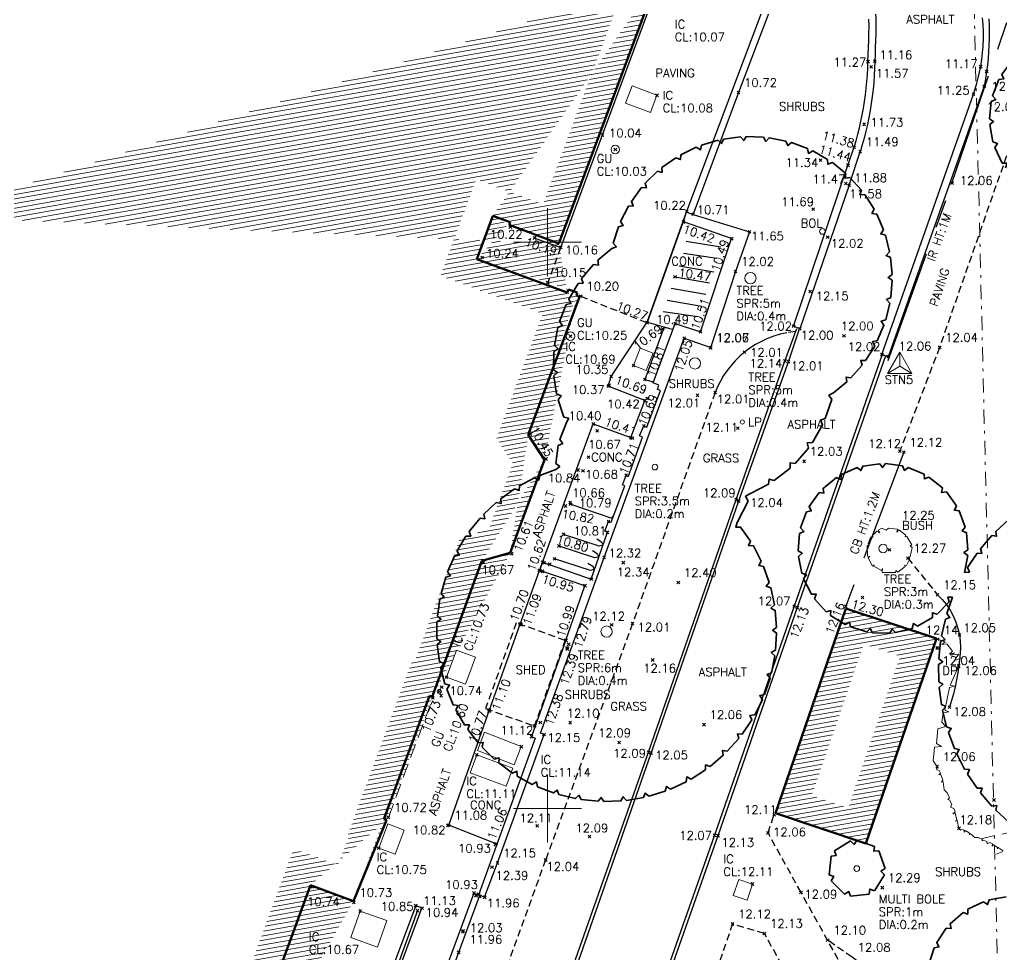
# Model space of a CAD drawing. Extents: x 521064 to 521635, y 174590 to 175241.
# Drawn here: x 521321.36 to 521356.02, y 174754.84 to 174787.85 of the extents above; entities that cross this region are included whole.
import ezdxf

# ---------------------------------------------------------------- set-up
doc = ezdxf.new("R2010")
doc.units = 0
doc.header["$PDMODE"] = 3
doc.header["$PDSIZE"] = 0.05
for name, pattern in [('Centre', [7, 4, -1, 1, -1]), ('DASHDOT', [1, 0.5, -0.25, 0, -0.25]), ('DASHED', [0.75, 0.5, -0.25]), ('HIDDEN', [0.375, 0.25, -0.125])]:
    doc.linetypes.add(name, pattern=pattern)
doc.layers.get('0').update_dxf_attribs({"linetype": 'CONTINUOUS', "lineweight": 18})
for name, color, linetype, lineweight in [('I031G_SURVEY-GRID', 7, 'CONTINUOUS', 18), ('I042T_SURVEY-STA', 1, 'CONTINUOUS', 13), ('I904G_HATCHING', 62, 'CONTINUOUS', 18), ('I910T_TXT-GEN-S', 7, 'CONTINUOUS', 13), ('I917G_BUILDING', 3, 'CONTINUOUS', 50), ('I923G_SURVEY-POINT', 7, 'CONTINUOUS', 18), ('I923T_SURVEY-LEVEL', 7, 'CONTINUOUS', 13), ('I941G_TREE', 72, 'CONTINUOUS', 18), ('I941G_TREE-VEG', 6, 'CONTINUOUS', 35), ('I941T_TREE-TXT', 82, 'CONTINUOUS', 13), ('I952G_KERB', 5, 'CONTINUOUS', 25), ('I960G_COVER', 1, 'CONTINUOUS', 18), ('I960T_COVER-TXT', 1, 'CONTINUOUS', 13), ('I963G_SW', 200, 'DASHED', 18), ('I969G_OHC', 241, 'DASHDOT', 18), ('I976G_ST-FURN', 220, 'CONTINUOUS', 18), ('I976T_ST-FURN-TXT', 220, 'CONTINUOUS', 13), ('I991G_SLOPE', 21, 'DASHED', 18), ('I995G_VEGETATION', 102, 'CONTINUOUS', 18)]:
    doc.layers.add(name, color=color, linetype=linetype, lineweight=lineweight)
for name, color, linetype in [('I218G_PLINTH', 140, 'CONTINUOUS'), ('I240G_STAIR', 10, 'CONTINUOUS'), ('I280G_BLDG-FRAME', 7, 'HIDDEN'), ('I940G_SURFACE', 200, 'HIDDEN'), ('I971G_FENCE', 5, 'Centre'), ('I972G_WALL', 10, 'CONTINUOUS')]:
    doc.layers.add(name, color=color, linetype=linetype)
doc.styles.add('MONOTXT', font='simplex.shx')

# ---------------------------------------------------------------- blocks, each defined once
blk = doc.blocks.new('PT_STATION')
at = {"color": 0, "linetype": 'Continuous', "flags": 128}
for points in [[(0, 0.5), (-0.433, -0.25)], [(-0.433, -0.25), (0, 0), (0, 0.5)], [(0.433, -0.25), (0, 0.5)], [(0, 0), (0.433, -0.25)], [(-0.433, -0.25), (0.433, -0.25)]]:
    blk.add_lwpolyline(points, dxfattribs=at)
blk = doc.blocks.new('BUSH-C')
at = {"color": 0, "linetype": 'ByBlock'}
blk.add_polyline3d([(-0.225, 0.4, 0), (-0.26, 0.461, 0), (-0.177, 0.509, 0), (-0.074, 0.464, 0), (-0.023, 0.509, 0), (0.191, 0.483, 0), (0.175, 0.413, 0), (0.223, 0.467, 0), (0.39, 0.343, 0), (0.374, 0.304, 0), (0.415, 0.314, 0), (0.527, 0.115, 0), (0.489, 0.09, 0), (0.537, 0.055, 0), (0.489, -0.166, 0), (0.457, -0.166, 0), (0.482, -0.214, 0), (0.405, -0.368, 0), (0.357, -0.364, 0), (0.37, -0.393, 0), (0.201, -0.529, 0), (0.149, -0.491, 0), (0.144, -0.539, 0), (-0.171, -0.534, 0), (-0.164, -0.445, 0), (-0.184, -0.487, 0), (-0.368, -0.386, 0), (-0.358, -0.355, 0), (-0.398, -0.383, 0), (-0.499, -0.191, 0), (-0.461, -0.16, 0), (-0.513, -0.149, 0), (-0.52, 0.1, 0), (-0.475, 0.108, 0), (-0.495, 0.136, 0), (-0.441, 0.297, 0), (-0.38, 0.296, 0), (-0.407, 0.324, 0), (-0.294, 0.44, 0), (-0.226, 0.401, 0)], close=True, dxfattribs=at)
blk = doc.blocks.new('HEL Vegitation')
at = {"color": 0, "linetype": 'ByBlock'}
blk.add_polyline3d([(0, 0, 0), (0.092, -0.011, 0), (0.093, 0.01, 0), (0.1, -0.008, 0), (0.182, -0.015, 0), (0.184, 0.011, 0), (0.197, -0.02, 0), (0.239, -0.021, 0), (0.268, 0.013, 0), (0.287, -0.013, 0), (0.346, -0.006, 0), (0.36, 0.011, 0), (0.371, -0.014, 0), (0.436, -0.006, 0), (0.483, 0.015, 0), (0.575, -0.005, 0), (0.575, 0.015, 0), (0.593, -0.009, 0), (0.665, -0.008, 0), (0.666, 0.017, 0), (0.679, -0.008, 0), (0.714, -0.005, 0), (0.731, 0.02, 0), (0.765, 0.004, 0)], dxfattribs=at)

msp = doc.modelspace()

# ---------------------------------------------------------------- hatches: boundary and pattern name
at = {"layer": 'I904G_HATCHING'}
h = msp.add_hatch(dxfattribs=at)
h.set_pattern_fill('ANSI31', color=256, scale=0.05, angle=325, style=0)
h.paths.add_polyline_path([(521319.989, 174796.976), (521317.25, 174789.57), (521320.274, 174788.474), (521317.729, 174781.566), (521318.599, 174781.242), (521314.762, 174770.934), (521313.465, 174771.419), (521312.26, 174768.185), (521313.565, 174767.711), (521309.764, 174757.382), (521308.905, 174757.706), (521306.356, 174750.853), (521303.341, 174751.954), (521300.602, 174744.53), (521323.15, 174736.169), (521325.911, 174743.596), (521323.621, 174744.446), (521324.929, 174748.048), (521325.715, 174747.761), (521326.471, 174749.849), (521327.658, 174749.411), (521331.041, 174758.577), (521332.591, 174758.002), (521332.998, 174758.999), (521332.932, 174759.024), (521335.237, 174765.255), (521335.327, 174765.222), (521336.92, 174769.563), (521337.922, 174769.844), (521338.779, 174772.181), (521338.198, 174773.062), (521339.835, 174777.469), (521336.226, 174778.807), (521337.471, 174782.22), (521339.843, 174781.331), (521342.564, 174788.649)])
edge = h.paths.add_edge_path()
edge.add_line((521318.988, 174787.877), (521316.446, 174780.976))
edge.add_line((521315.963, 174788.973), (521318.988, 174787.877))
edge.add_line((521319.401, 174798.268), (521315.963, 174788.973))
edge.add_line((521328.274, 174794.986), (521319.401, 174798.268))
edge.add_line((521343.831, 174789.248), (521328.274, 174794.986))
edge.add_line((521340.394, 174779.943), (521343.844, 174789.224))
edge.add_line((521338.065, 174780.929), (521338.675, 174780.701))
edge.add_line((521337.507, 174779.399), (521338.065, 174780.929))
edge.add_line((521338.639, 174780.605), (521338.675, 174780.701))
edge.add_line((521338.639, 174780.605), (521340.394, 174779.943))
edge.add_line((521340.693, 174778.217), (521337.507, 174779.399))
edge.add_line((521341.04, 174778.216), (521340.734, 174778.328))
edge.add_line((521340.734, 174778.328), (521340.693, 174778.217))
edge.add_line((521341.124, 174778.067), (521341.019, 174778.111))
edge.add_line((521339.312, 174773.189), (521341.124, 174778.067))
edge.add_line((521341.019, 174778.111), (521341.04, 174778.216))
edge.add_line((521339.891, 174772.309), (521339.312, 174773.189))
edge.add_line((521338.684, 174769.019), (521339.891, 174772.309))
edge.add_line((521337.683, 174768.738), (521338.684, 174769.019))
edge.add_line((521335.92, 174763.936), (521337.683, 174768.738))
edge.add_line((521334.217, 174759.615), (521335.828, 174763.97))
edge.add_line((521335.828, 174763.97), (521335.92, 174763.936))
edge.add_line((521334.314, 174759.579), (521334.217, 174759.615))
edge.add_line((521333.151, 174756.727), (521334.314, 174759.579))
edge.add_line((521331.632, 174757.291), (521333.151, 174756.727))
edge.add_line((521328.249, 174748.127), (521331.632, 174757.291))
edge.add_line((521328.249, 174748.127), (521327.069, 174748.562))
edge.add_line((521327.069, 174748.562), (521326.314, 174746.477))
edge.add_line((521326.314, 174746.477), (521325.527, 174746.765))
edge.add_line((521325.527, 174746.765), (521324.9, 174745.038))
edge.add_line((521324.9, 174745.038), (521327.19, 174744.187))
edge.add_line((521323.742, 174734.891), (521327.193, 174744.175))
edge.add_line((521299.318, 174743.939), (521323.729, 174734.888))
edge.add_line((521302.747, 174753.235), (521299.318, 174743.939))
edge.add_line((521305.765, 174752.133), (521302.747, 174753.235))
edge.add_line((521308.318, 174758.995), (521305.765, 174752.133))
edge.add_line((521309.173, 174758.673), (521308.318, 174758.995))
edge.add_line((521312.28, 174767.114), (521309.173, 174758.673))
edge.add_line((521312.28, 174767.114), (521310.56, 174767.739))
edge.add_line((521311.106, 174769.218), (521310.56, 174767.739))
edge.add_line((521311.157, 174769.573), (521311.106, 174769.218))
edge.add_line((521311.721, 174771.082), (521312.204, 174770.899))
edge.add_line((521312.204, 174770.899), (521311.644, 174769.397))
edge.add_line((521311.644, 174769.397), (521311.157, 174769.573))
edge.add_line((521311.888, 174771.32), (521311.721, 174771.082))
edge.add_line((521312.464, 174772.861), (521311.888, 174771.32))
edge.add_line((521314.174, 174772.222), (521312.464, 174772.861))
edge.add_line((521317.313, 174780.654), (521314.174, 174772.222))
edge.add_line((521316.446, 174780.976), (521317.313, 174780.654))
h = msp.add_hatch(dxfattribs=at)
h.set_pattern_fill('ANSI31', color=256, scale=0.05, angle=325, style=0)
h.paths.add_polyline_path([(521353.729, 174766.005), (521350.532, 174767.056), (521348.049, 174759.833), (521351.241, 174758.76)])
h.paths.add_polyline_path([(521350.617, 174760.024), (521349.322, 174760.46), (521351.157, 174765.798), (521352.454, 174765.372)], flags=16)

# ---------------------------------------------------------------- linework, layer by layer
at = {"layer": 'I031G_SURVEY-GRID'}
for p, q in [((521340, 174781.2), (521340, 174778.8)), ((521338.8, 174780), (521341.2, 174780)), ((521340, 174761.2), (521340, 174758.8)), ((521338.8, 174760), (521341.2, 174760))]:
    msp.add_line(p, q, dxfattribs=at)
at = {"layer": 'I218G_PLINTH'}
msp.add_polyline3d([(521339.578, 174780.251, 10.194), (521339.546, 174780.141, 10.192), (521340.465, 174779.81, 10.171), (521341.94, 174783.782, 10.041), (521343.98, 174789.3, 10.06)], dxfattribs=at)
at = {"layer": 'I240G_STAIR'}
for points in [[(521343.52, 174777.169, 10.276), (521344.903, 174781.067, 10.226)], [(521343.533, 174777.172, 10.445), (521344.781, 174780.703, 10.418)], [(521344.257, 174776.959, 10.811), (521344.107, 174776.972, 10.812), (521343.434, 174775.144, 10.806), (521343.724, 174775.059, 10.808)], [(521340.816, 174770.742, 10.794), (521342.265, 174770.248, 10.8), (521342.32, 174770.318, 10.791)], [(521338.187, 174758.747, 11.063), (521336.51, 174759.409, 11.079), (521337.946, 174763.481, 11.102), (521339.031, 174766.501, 11.085)]]:
    msp.add_polyline3d(points, dxfattribs=at)
at = {"layer": 'I280G_BLDG-FRAME'}
msp.add_polyline3d([(521338.894, 174766.551, 11.075), (521337.81, 174763.527, 11.102), (521339.538, 174762.907, 11.116), (521340.623, 174765.932, 11.088)], close=True, dxfattribs=at)
at = {"layer": 'I917G_BUILDING'}
for p, q in [((521340.394, 174779.943, 10.16), (521343.844, 174789.224, 10.05)), ((521337.507, 174779.399, 10.24), (521338.065, 174780.929, 10.22)), ((521338.065, 174780.929, 10.22), (521338.675, 174780.701, 10.22)), ((521338.639, 174780.605, 10.22), (521338.675, 174780.701, 10.22)), ((521338.639, 174780.605, 10.22), (521340.394, 174779.943, 10.16)), ((521340.693, 174778.217, 10.18), (521337.507, 174779.399, 10.24)), ((521340.734, 174778.328, 10.2), (521340.693, 174778.217, 10.18)), ((521341.04, 174778.216, 10.2), (521340.734, 174778.328, 10.2)), ((521339.312, 174773.189, 10.45), (521341.124, 174778.067, 10.2)), ((521341.019, 174778.111, 10.2), (521341.04, 174778.216, 10.2)), ((521341.124, 174778.067, 10.2), (521341.019, 174778.111, 10.2)), ((521339.891, 174772.309, 10.45), (521339.312, 174773.189, 10.45)), ((521338.684, 174769.019, 10.61), (521339.891, 174772.309, 10.45)), ((521337.683, 174768.738, 10.67), (521338.684, 174769.019, 10.61)), ((521335.92, 174763.936, 10.73), (521337.683, 174768.738, 10.67)), ((521350.532, 174767.056, 12.16), (521348.049, 174759.833, 12.11)), ((521353.729, 174766.005, 12.14), (521350.532, 174767.056, 12.16)), ((521351.241, 174758.76, 12.29), (521353.729, 174766.005, 12.14)), ((521334.217, 174759.615, 10.72), (521335.828, 174763.97, 10.73)), ((521335.828, 174763.97, 10.73), (521335.92, 174763.936, 10.73)), ((521333.151, 174756.727, 10.73), (521334.314, 174759.579, 10.72)), ((521334.314, 174759.579, 10.72), (521334.217, 174759.615, 10.72)), ((521351.241, 174758.76, 12.29), (521348.049, 174759.833, 12.11)), ((521328.249, 174748.127, 10.23), (521331.632, 174757.291, 10.74)), ((521331.632, 174757.291, 10.74), (521333.151, 174756.727, 10.73))]:
    msp.add_line(p, q, dxfattribs=at)
at = {"layer": 'I923G_SURVEY-POINT'}
for p in [(521351.312, 174786.371, 11.268), (521351.553, 174786.386, 11.158), (521351.427, 174786.186, 11.571), (521355.292, 174786.195, 11.174), (521355.502, 174786.022, 12.047), (521355.418, 174785.507, 12.05), (521343.861, 174785.183, 10.076), (521346.741, 174785.278, 10.725), (521355.04, 174785.219, 11.247), (521351.175, 174784.157, 11.731), (521341.94, 174783.782, 10.041), (521342.389, 174783.269, 10.027), (521350.824, 174783.35, 11.38), (521351.037, 174783.19, 11.488), (521349.634, 174782.891, 11.336), (521350.606, 174782.71, 11.436), (521350.496, 174782.347, 11.47), (521350.528, 174782.065, 11.879), (521354.278, 174782.078, 12.064), (521350.645, 174782.011, 11.58), (521344.915, 174781.09, 10.224), (521349.375, 174781.163, 11.693), (521344.796, 174780.71, 10.414), (521345.142, 174780.984, 10.707), (521338.685, 174780.526, 10.218), (521347.127, 174780.363, 11.648), (521339.546, 174780.141, 10.192), (521346.499, 174780.119, 10.487), (521349.888, 174780.172, 12.022), (521340.465, 174779.81, 10.171), (521337.689, 174779.452, 10.236), (521346.636, 174778.96, 12.021), (521344.496, 174778.771, 10.466), (521340.005, 174778.567, 10.152), (521349.268, 174778.253, 12.155), (521341.168, 174778.089, 10.204), (521343.507, 174777.15, 10.265), (521344.064, 174776.935, 10.69), (521344.506, 174777.118, 10.489), (521348.688, 174777.028, 12.016), (521348.906, 174776.932, 12), (521340.811, 174776.676, 10.253), (521344.821, 174776.601, 12.054), (521345.398, 174776.829, 10.515), (521350.466, 174776.686, 11.999), (521345.753, 174776.266, 12.06), (521345.762, 174776.272, 12.071), (521353.84, 174776.279, 12.043), (521346.951, 174776.11, 12.009), (521351.806, 174776.03, 12.019), (521352.025, 174775.95, 12.064), (521343.031, 174775.639, 10.69), (521348.382, 174775.797, 12.141), (521348.505, 174775.775, 12.011), (521342.242, 174775.253, 10.348), (521343.434, 174775.144, 10.806), (521342.136, 174774.912, 10.365), (521342.173, 174774.945, 10.685), (521343.513, 174774.472, 10.696), (521345.294, 174774.585, 12.007), (521345.917, 174774.686, 12.007), (521343.436, 174774.401, 10.416), (521341.614, 174773.575, 10.398), (521343.4, 174773.504, 10.693), (521346.717, 174773.424, 12.115), (521339.396, 174773.213, 10.449), (521341.749, 174773.331, 10.678), (521342.942, 174773.092, 10.407), (521342.994, 174773.072, 10.669), (521339.942, 174772.337, 10.458), (521341.447, 174772.4, 10.667), (521352.434, 174772.615, 12.125), (521352.578, 174772.577, 12.123), (521349.057, 174772.258, 12.03), (521341.078, 174771.949, 10.837), (521341.251, 174771.922, 10.676), (521342.772, 174771.76, 10.705), (521340.634, 174770.676, 10.82), (521340.8, 174770.796, 10.66), (521340.816, 174770.742, 10.794), (521346.659, 174770.902, 12.092), (521346.749, 174770.855, 12.043), (521342.15, 174770.128, 10.807), (521340.561, 174769.675, 10.8), (521342.118, 174769.751, 10.804), (521340.404, 174769.263, 10.803), (521338.737, 174768.993, 10.608), (521352.066, 174769.133, 12.245), (521337.732, 174768.691, 10.667), (521339.826, 174768.689, 10.894), (521339.875, 174768.672, 10.891), (521340.074, 174768.621, 10.791), (521340.246, 174768.815, 10.799), (521341.995, 174768.864, 12.322), (521342.677, 174768.675, 12.338), (521352.718, 174768.838, 12.272), (521339.711, 174768.4, 10.624), (521339.724, 174768.402, 10.948), (521339.82, 174768.371, 10.95), (521341.32, 174767.862, 10.975), (521341.544, 174768.097, 10.806), (521344.614, 174767.975, 12.396), (521353.768, 174767.544, 12.146), (521348.708, 174767.142, 12.068), (521351.12, 174767.448, 12.303), (521348.815, 174767.089, 12.126), (521350.53, 174767.136, 12.163), (521339.031, 174766.501, 11.085), (521339.037, 174766.509, 10.699), (521339.061, 174766.483, 10.932), (521342.264, 174766.481, 12.117), (521342.997, 174766.527, 12.014), (521354.543, 174766.129, 12.055), (521340.648, 174765.936, 10.986), (521340.742, 174765.795, 12.788), (521353.771, 174765.978, 12.135), (521340.689, 174765.672, 12.675), (521340.699, 174765.629, 12.385), (521353.756, 174765.663, 12.037), (521343.71, 174765.239, 12.158), (521354.515, 174765.029, 12.059), (521336.432, 174764.633, 10.732), (521336.178, 174764.125, 10.598), (521336.26, 174764.28, 10.74), (521335.949, 174763.901, 10.731), (521336.245, 174763.98, 10.738), (521337.933, 174763.44, 10.767), (521337.946, 174763.481, 11.102), (521354.189, 174763.573, 12.076), (521339.746, 174763.03, 12.382), (521340.799, 174763.029, 12.097), (521339.541, 174762.913, 11.116), (521345.52, 174762.957, 12.063), (521339.432, 174762.534, 11.118), (521339.875, 174762.608, 12.151), (521342.529, 174762.328, 12.091), (521339.071, 174762.18, 11.142), (521343.562, 174761.98, 12.095), (521343.657, 174761.953, 12.054), (521337.5, 174761.892, 11.111), (521353.753, 174761.475, 12.062), (521355.761, 174760.295, 12.147), (521334.38, 174759.683, 10.717), (521347.998, 174759.775, 12.114), (521336.48, 174759.393, 10.822), (521336.51, 174759.409, 11.079), (521339.631, 174759.385, 12.11), (521354.524, 174759.294, 12.18), (521341.478, 174759.005, 12.092), (521345.894, 174759.051, 12.074), (521346.016, 174759.034, 12.135), (521347.783, 174759.133, 12.06), (521334.038, 174758.597, 10.748), (521338.157, 174758.716, 10.934), (521338.187, 174758.747, 11.063), (521339.93, 174758.178, 12.043), (521338.04, 174757.923, 12.391), (521338.233, 174758.072, 12.145), (521331.694, 174757.23, 10.739), (521347.235, 174757.328, 12.112), (521351.816, 174757.199, 12.295), (521337.4, 174757.01, 10.931), (521337.471, 174756.916, 12.034), (521337.569, 174756.972, 10.939), (521337.6, 174756.895, 11.94), (521337.777, 174756.861, 11.957), (521348.95, 174757.029, 12.092), (521333.158, 174756.675, 10.733), (521335.343, 174756.567, 10.848), (521335.564, 174756.477, 10.942), (521333.382, 174756.376, 10.668), (521335.405, 174756.39, 11.127), (521346.53, 174755.919, 12.123), (521337.01, 174755.646, 11.963), (521337.021, 174755.675, 12.032), (521347.653, 174755.583, 12.13), (521349.889, 174755.348, 12.099), (521336.863, 174754.919, 11.912)]:
    msp.add_point(p, dxfattribs=at)
at = {"layer": 'I940G_SURFACE'}
for points in [[(521356.821, 174784.814, 12.05), (521353.84, 174776.279, 12.043), (521352.434, 174772.615, 12.125)], [(521340.456, 174779.797, 10.16), (521340.005, 174778.567, 10.152)], [(521341.168, 174778.089, 10.204), (521343.507, 174777.15, 10.265)], [(521348.758, 174776.84, 12), (521348.445, 174776.793, 12.002), (521348.213, 174776.742, 12.003), (521347.986, 174776.675, 12.004), (521347.764, 174776.592, 12.005), (521347.549, 174776.493, 12.006), (521347.341, 174776.379, 12.007), (521347.141, 174776.251, 12.008), (521346.951, 174776.11, 12.009), (521346.783, 174775.965, 12.008), (521346.624, 174775.809, 12.008), (521346.476, 174775.643, 12.008), (521346.339, 174775.467, 12.008), (521346.215, 174775.283, 12.007), (521346.102, 174775.091, 12.007), (521346.003, 174774.892, 12.007), (521345.917, 174774.686, 12.007), (521342.997, 174766.527, 12.014), (521339.93, 174758.178, 12.043), (521336.846, 174749.681, 11.909), (521335.327, 174745.705, 11.937)], [(521352.718, 174768.838, 12.272), (521353.768, 174767.544, 12.146), (521353.931, 174767.376, 12.133), (521354.079, 174767.194, 12.12), (521354.209, 174766.999, 12.107), (521354.322, 174766.794, 12.094), (521354.415, 174766.579, 12.081), (521354.489, 174766.357, 12.068), (521354.543, 174766.129, 12.055), (521354.57, 174765.91, 12.056), (521354.574, 174765.688, 12.057), (521354.562, 174765.468, 12.058), (521354.54, 174765.248, 12.058), (521354.515, 174765.029, 12.059), (521354.483, 174764.782, 12.062), (521354.443, 174764.536, 12.065), (521354.393, 174764.292, 12.068), (521354.334, 174764.05, 12.07), (521354.266, 174763.81, 12.073), (521354.189, 174763.573, 12.076)], [(521354.479, 174748.705, 12.138), (521353.358, 174749.093, 12.142), (521348.95, 174757.029, 12.092), (521347.783, 174759.133, 12.06), (521347.998, 174759.775, 12.114)], [(521353.853, 174746.989, 12.154), (521352.122, 174747.596, 12.128), (521347.653, 174755.583, 12.13), (521346.53, 174755.919, 12.123), (521343.71, 174747.831, 12.065)], [(521354.927, 174748.639, 12.075), (521355.417, 174749.591, 12.152), (521353.353, 174752.803, 12.118), (521350.75, 174754.744, 12.081), (521349.889, 174755.348, 12.099)]]:
    msp.add_polyline3d(points, dxfattribs=at)
at = {"layer": 'I941G_TREE'}
for centre, radius in [((521347.161, 174778.725), 0.2), ((521345.202, 174775.716), 0.2), ((521343.791, 174772.053), 0.1), ((521351.844, 174769.175), 0.15), ((521342.085, 174766.242), 0.2), ((521350.915, 174757.876), 0.1)]:
    msp.add_circle(centre, radius, dxfattribs=at)
at = {"layer": 'I941G_TREE-VEG'}
for points in [[(521356.405, 174786.412), (521356.034, 174785.919), (521356.105, 174785.762), (521355.934, 174785.74)], [(521355.934, 174785.74), (521355.71, 174785.165), (521355.821, 174785.033), (521355.663, 174784.965)], [(521355.663, 174784.965), (521355.603, 174784.351), (521355.746, 174784.254), (521355.612, 174784.146)], [(521355.612, 174784.146), (521355.721, 174783.539), (521355.884, 174783.484), (521355.785, 174783.343)], [(521346.018, 174783.593), (521345.438, 174783.419), (521345.395, 174783.253), (521345.25, 174783.346)], [(521346.816, 174783.713), (521346.216, 174783.635), (521346.146, 174783.478), (521346.018, 174783.593)], [(521347.622, 174783.704), (521347.017, 174783.723), (521346.923, 174783.58), (521346.816, 174783.713)], [(521348.417, 174783.565), (521347.823, 174783.681), (521347.707, 174783.555), (521347.622, 174783.704)], [(521349.179, 174783.3), (521348.611, 174783.51), (521348.477, 174783.404), (521348.417, 174783.565)], [(521345.25, 174783.346), (521344.706, 174783.081), (521344.69, 174782.91), (521344.532, 174782.979)], [(521349.888, 174782.916), (521349.362, 174783.215), (521349.212, 174783.132), (521349.179, 174783.3)], [(521355.785, 174783.343), (521356.054, 174782.789), (521356.226, 174782.78), (521356.169, 174782.618)], [(521344.532, 174782.979), (521344.038, 174782.63), (521344.049, 174782.458), (521343.883, 174782.5)], [(521350.527, 174782.423), (521350.055, 174782.803), (521349.894, 174782.744), (521349.888, 174782.916)], [(521343.883, 174782.5), (521343.45, 174782.077), (521343.489, 174781.909), (521343.318, 174781.924)], [(521351.078, 174781.834), (521350.673, 174782.284), (521350.504, 174782.253), (521350.527, 174782.423)], [(521343.318, 174781.924), (521342.96, 174781.436), (521343.025, 174781.277), (521342.854, 174781.265)], [(521351.526, 174781.163), (521351.2, 174781.673), (521351.028, 174781.669), (521351.078, 174781.834)], [(521342.854, 174781.265), (521342.579, 174780.725), (521342.668, 174780.579), (521342.502, 174780.539)], [(521351.862, 174780.43), (521351.621, 174780.985), (521351.451, 174781.009), (521351.526, 174781.163)], [(521342.502, 174780.539), (521342.317, 174779.962), (521342.429, 174779.833), (521342.271, 174779.766)], [(521352.075, 174779.652), (521351.927, 174780.239), (521351.763, 174780.289), (521351.862, 174780.43)], [(521342.271, 174779.766), (521341.774, 174779.355), (521341.794, 174779.181), (521341.62, 174779.204)], [(521352.16, 174778.85), (521352.108, 174779.453), (521351.954, 174779.529), (521352.075, 174779.652)], [(521341.62, 174779.204), (521341.201, 174778.714), (521341.252, 174778.546), (521341.076, 174778.54)], [(521352.114, 174778.044), (521352.16, 174778.648), (521352.021, 174778.748), (521352.16, 174778.85)], [(521341.076, 174778.54), (521340.747, 174777.985), (521340.825, 174777.828), (521340.654, 174777.791)], [(521351.94, 174777.256), (521352.083, 174777.845), (521351.961, 174777.966), (521352.114, 174778.044)], [(521340.654, 174777.791), (521340.424, 174777.189), (521340.528, 174777.047), (521340.365, 174776.982)], [(521351.642, 174776.507), (521351.877, 174777.065), (521351.777, 174777.204), (521351.94, 174777.256)], [(521340.365, 174776.982), (521340.243, 174776.349), (521340.369, 174776.228), (521340.22, 174776.135)], [(521351.227, 174775.815), (521351.549, 174776.328), (521351.472, 174776.482), (521351.642, 174776.507)], [(521340.22, 174776.135), (521340.207, 174775.491), (521340.353, 174775.393), (521340.222, 174775.276)], [(521350.706, 174775.199), (521351.106, 174775.654), (521351.055, 174775.818), (521351.227, 174775.815)], [(521340.222, 174775.276), (521340.32, 174774.639), (521340.48, 174774.567), (521340.371, 174774.43)], [(521350.093, 174774.675), (521350.561, 174775.059), (521350.537, 174775.229), (521350.706, 174775.199)], [(521349.805, 174773.763), (521350.038, 174774.442), (521349.93, 174774.591), (521350.093, 174774.675)], [(521340.371, 174774.43), (521340.576, 174773.819), (521340.746, 174773.776), (521340.662, 174773.622)], [(521340.662, 174773.622), (521340.428, 174773.025), (521340.536, 174772.887), (521340.375, 174772.818)], [(521349.349, 174772.922), (521349.706, 174773.545), (521349.63, 174773.711), (521349.805, 174773.763)], [(521340.375, 174772.818), (521340.293, 174772.182), (521340.431, 174772.074), (521340.292, 174771.968)], [(521348.741, 174772.183), (521349.21, 174772.726), (521349.167, 174772.904), (521349.349, 174772.922)], [(521348.003, 174771.574), (521348.568, 174772.018), (521348.559, 174772.201), (521348.741, 174772.183)], [(521351.728, 174772.173), (521351.125, 174772.088), (521351.065, 174771.927), (521350.93, 174772.033)], [(521352.534, 174772.095), (521351.931, 174772.174), (521351.83, 174772.035), (521351.728, 174772.173)], [(521353.29, 174771.804), (521352.73, 174772.041), (521352.596, 174771.935), (521352.534, 174772.095)], [(521340.292, 174771.968), (521339.725, 174771.758), (521339.69, 174771.59), (521339.541, 174771.676)], [(521350.93, 174772.033), (521350.372, 174771.79), (521350.358, 174771.619), (521350.199, 174771.684)], [(521353.94, 174771.321), (521353.464, 174771.7), (521353.306, 174771.633), (521353.29, 174771.804)], [(521339.541, 174771.676), (521339.007, 174771.393), (521338.995, 174771.221), (521338.836, 174771.286)], [(521347.163, 174771.116), (521347.802, 174771.444), (521347.828, 174771.626), (521348.003, 174771.574)], [(521350.199, 174771.684), (521349.727, 174771.301), (521349.758, 174771.132), (521349.588, 174771.153)], [(521338.836, 174771.286), (521338.345, 174770.934), (521338.356, 174770.763), (521338.19, 174770.806)], [(521346.689, 174770.09), (521347.076, 174770.846), (521346.989, 174771.023), (521347.163, 174771.116)], [(521349.588, 174771.153), (521349.235, 174770.657), (521349.311, 174770.503), (521349.141, 174770.477)], [(521354.438, 174770.682), (521354.081, 174771.174), (521353.911, 174771.152), (521353.94, 174771.321)], [(521338.19, 174770.806), (521337.751, 174770.391), (521337.784, 174770.222), (521337.614, 174770.243)], [(521354.746, 174769.933), (521354.534, 174770.503), (521354.364, 174770.527), (521354.438, 174770.682)], [(521349.141, 174770.477), (521348.934, 174769.905), (521349.048, 174769.777), (521348.891, 174769.707)], [(521337.614, 174770.243), (521337.234, 174769.773), (521337.29, 174769.61), (521337.118, 174769.608)], [(521347.162, 174769.439), (521346.815, 174769.934), (521346.644, 174769.925), (521346.689, 174770.09)], [(521356.268, 174770.193), (521355.822, 174769.779), (521355.852, 174769.61), (521355.681, 174769.633)], [(521348.891, 174769.707), (521348.845, 174769.1), (521348.989, 174769.007), (521348.857, 174768.897)], [(521354.843, 174769.129), (521354.791, 174769.735), (521354.634, 174769.804), (521354.746, 174769.933)], [(521355.681, 174769.633), (521355.286, 174769.17), (521355.336, 174769.005), (521355.164, 174769.008)], [(521337.118, 174769.608), (521336.805, 174769.091), (521336.882, 174768.938), (521336.712, 174768.912)], [(521347.545, 174768.73), (521347.267, 174769.267), (521347.096, 174769.281), (521347.162, 174769.439)], [(521354.722, 174768.328), (521354.833, 174768.926), (521354.7, 174769.035), (521354.843, 174769.129)], [(521355.164, 174769.008), (521354.825, 174768.503), (521354.893, 174768.345), (521354.722, 174768.328)], [(521336.712, 174768.912), (521336.471, 174768.358), (521336.568, 174768.217), (521336.403, 174768.169)], [(521347.829, 174767.976), (521347.625, 174768.545), (521347.458, 174768.582), (521347.545, 174768.73)], [(521348.857, 174768.897), (521348.974, 174768.301), (521349.138, 174768.249), (521349.04, 174768.108)], [(521336.403, 174768.169), (521336.238, 174767.587), (521336.353, 174767.46), (521336.196, 174767.39)], [(521348.01, 174767.192), (521347.884, 174767.783), (521347.723, 174767.842), (521347.829, 174767.976)], [(521349.04, 174768.108), (521349.313, 174767.565), (521349.484, 174767.559), (521349.427, 174767.397)], [(521336.196, 174767.39), (521336.11, 174766.792), (521336.242, 174766.681), (521336.095, 174766.591)], [(521348.083, 174766.389), (521348.038, 174766.992), (521347.886, 174767.072), (521348.01, 174767.192)], [(521349.427, 174767.397), (521349.836, 174766.946), (521350.003, 174766.987), (521349.991, 174766.816)], [(521353.75, 174766.858), (521354.178, 174767.291), (521354.129, 174767.455), (521354.3, 174767.453)], [(521354.3, 174767.453), (521354.1, 174766.878), (521354.206, 174766.743), (521354.044, 174766.683)], [(521353.061, 174766.433), (521353.589, 174766.735), (521353.585, 174766.906), (521353.75, 174766.858)], [(521336.095, 174766.591), (521336.091, 174765.987), (521336.235, 174765.894), (521336.103, 174765.786)], [(521349.991, 174766.816), (521350.505, 174766.49), (521350.655, 174766.574), (521350.69, 174766.406)], [(521352.283, 174766.207), (521352.872, 174766.357), (521352.915, 174766.523), (521353.061, 174766.433)], [(521354.044, 174766.683), (521353.911, 174766.089), (521354.032, 174765.967), (521353.878, 174765.889)], [(521348.049, 174765.585), (521348.085, 174766.188), (521347.945, 174766.288), (521348.083, 174766.389)], [(521350.69, 174766.406), (521351.272, 174766.23), (521351.394, 174766.351), (521351.473, 174766.198)], [(521351.473, 174766.198), (521352.081, 174766.185), (521352.166, 174766.333), (521352.283, 174766.207)], [(521353.878, 174765.889), (521353.815, 174765.284), (521353.95, 174765.176), (521353.806, 174765.081)], [(521336.103, 174765.786), (521336.179, 174765.186), (521336.335, 174765.114), (521336.218, 174764.988)], [(521347.907, 174764.792), (521348.024, 174765.385), (521347.898, 174765.502), (521348.049, 174765.585)], [(521336.218, 174764.988), (521336.373, 174764.404), (521336.538, 174764.354), (521336.438, 174764.214)], [(521347.66, 174764.025), (521347.855, 174764.597), (521347.747, 174764.73), (521347.907, 174764.792)], [(521353.806, 174765.081), (521353.813, 174764.473), (521353.959, 174764.382), (521353.827, 174764.271)], [(521336.438, 174764.214), (521336.671, 174763.656), (521336.841, 174763.628), (521336.761, 174763.476)], [(521353.827, 174764.271), (521353.905, 174763.667), (521354.06, 174763.593), (521353.942, 174763.468)], [(521347.313, 174763.298), (521347.583, 174763.839), (521347.493, 174763.986), (521347.66, 174764.025)], [(521336.761, 174763.476), (521337.066, 174762.954), (521337.238, 174762.949), (521337.18, 174762.787)], [(521353.942, 174763.468), (521354.089, 174762.877), (521354.252, 174762.822), (521354.149, 174762.684)], [(521346.872, 174762.624), (521347.211, 174763.124), (521347.142, 174763.282), (521347.313, 174763.298)], [(521337.18, 174762.787), (521337.552, 174762.312), (521337.723, 174762.329), (521337.686, 174762.162)], [(521354.149, 174762.684), (521354.363, 174762.114), (521354.532, 174762.078), (521354.446, 174761.929)], [(521346.344, 174762.016), (521346.748, 174762.466), (521346.7, 174762.631), (521346.872, 174762.624)], [(521337.686, 174762.162), (521338.119, 174761.74), (521338.286, 174761.78), (521338.273, 174761.609)], [(521345.74, 174761.484), (521346.2, 174761.875), (521346.175, 174762.045), (521346.344, 174762.016)], [(521354.446, 174761.929), (521354.724, 174761.388), (521354.896, 174761.371), (521354.827, 174761.213)], [(521338.273, 174761.609), (521338.758, 174761.249), (521338.918, 174761.312), (521338.928, 174761.14)], [(521345.069, 174761.037), (521345.578, 174761.364), (521345.576, 174761.535), (521345.74, 174761.484)], [(521338.928, 174761.14), (521339.457, 174760.848), (521339.607, 174760.932), (521339.639, 174760.763)], [(521344.345, 174760.684), (521344.893, 174760.94), (521344.914, 174761.11), (521345.069, 174761.037)], [(521354.827, 174761.213), (521355.167, 174760.708), (521355.339, 174760.712), (521355.289, 174760.547)], [(521339.639, 174760.763), (521340.203, 174760.545), (521340.341, 174760.648), (521340.395, 174760.485)], [(521343.58, 174760.431), (521344.157, 174760.611), (521344.201, 174760.778), (521344.345, 174760.684)], [(521340.395, 174760.485), (521340.983, 174760.344), (521341.106, 174760.465), (521341.182, 174760.311)], [(521341.182, 174760.311), (521341.783, 174760.25), (521341.888, 174760.385), (521341.984, 174760.243)], [(521341.984, 174760.243), (521342.588, 174760.263), (521342.674, 174760.412), (521342.789, 174760.284)], [(521342.789, 174760.284), (521343.385, 174760.385), (521343.45, 174760.543), (521343.58, 174760.431)], [(521355.289, 174760.547), (521355.685, 174760.084), (521355.856, 174760.107), (521355.825, 174759.938)], [(521355.825, 174759.938), (521356.272, 174759.524), (521356.439, 174759.567), (521356.428, 174759.395)], [(521351.538, 174758.658), (521350.915, 174758.876), (521350.819, 174758.73), (521350.692, 174758.851)], [(521350.692, 174758.851), (521350.133, 174758.499), (521350.187, 174758.333), (521350.014, 174758.31)], [(521351.915, 174757.876), (521351.697, 174758.499), (521351.523, 174758.484), (521351.538, 174758.658)], [(521350.014, 174758.31), (521349.94, 174757.653), (521350.103, 174757.592), (521350.014, 174757.442)], [(521351.538, 174757.094), (521351.89, 174757.653), (521351.769, 174757.779), (521351.915, 174757.876)], [(521350.014, 174757.442), (521350.481, 174756.975), (521350.631, 174757.064), (521350.692, 174756.901)], [(521350.692, 174756.901), (521351.349, 174756.975), (521351.372, 174757.148), (521351.538, 174757.094)], [(521356.196, 174756.871), (521355.592, 174756.767), (521355.536, 174756.604), (521355.396, 174756.705)], [(521355.396, 174756.705), (521354.842, 174756.441), (521354.832, 174756.269), (521354.671, 174756.329)], [(521354.671, 174756.329), (521354.209, 174755.926), (521354.245, 174755.758), (521354.074, 174755.771)], [(521354.074, 174755.771), (521353.737, 174755.258), (521353.818, 174755.106), (521353.649, 174755.073)], [(521353.649, 174755.073), (521353.464, 174754.488), (521353.583, 174754.364), (521353.429, 174754.286)]]:
    msp.add_lwpolyline(points, dxfattribs=at)
at = {"layer": 'I952G_KERB'}
for points in [[(521327.205, 174726.263, 11.775), (521329.69, 174725.327, 11.981), (521330.51, 174725.611, 12.006), (521333.531, 174733.66, 12.012), (521336.744, 174742.518, 12.027), (521336.996, 174743.194, 12.005), (521337.551, 174744.708, 12.01), (521337.832, 174745.448, 12.024), (521340.664, 174753.387, 12.045), (521343.657, 174761.953, 12.054), (521346.749, 174770.855, 12.043), (521348.505, 174775.775, 12.011), (521348.893, 174776.937, 11.999)], [(521327.255, 174726.38, 11.856), (521329.695, 174725.447, 12.003), (521330.447, 174725.669, 12.044), (521333.422, 174733.695, 12.061), (521336.639, 174742.556, 12.077), (521336.898, 174743.234, 12.041), (521337.424, 174744.742, 12.04), (521337.707, 174745.509, 12.09), (521340.553, 174753.422, 12.109), (521343.562, 174761.98, 12.095), (521346.659, 174770.902, 12.092), (521348.382, 174775.797, 12.141), (521348.798, 174776.949, 12.05)], [(521351.816, 174776.027, 12.017), (521348.708, 174767.142, 12.068), (521345.894, 174759.051, 12.074), (521342.888, 174750.525, 12.052), (521339.6, 174741.414, 12.054), (521339.297, 174740.535, 12.038)], [(521351.928, 174775.986, 12.045), (521348.815, 174767.089, 12.126), (521346.016, 174759.034, 12.135), (521343.009, 174750.517, 12.108), (521339.72, 174741.374, 12.084), (521339.383, 174740.498, 12.046)]]:
    msp.add_polyline3d(points, dxfattribs=at)
at = {"layer": 'I960G_COVER'}
for points in [[(521343.861, 174785.183, 10.076), (521342.981, 174785.514, 10.028), (521342.752, 174784.907, 10.03), (521343.632, 174784.575, 10.079)], [(521343.031, 174775.639, 10.69), (521343.272, 174776.255, 10.682), (521343.726, 174776.077, 10.682), (521343.484, 174775.461, 10.69)], [(521336.432, 174764.633, 10.732), (521336.782, 174765.59, 10.701), (521337.453, 174765.345, 10.69), (521337.104, 174764.387, 10.721)], [(521339.071, 174762.18, 11.142), (521337.777, 174762.688, 11.113), (521337.525, 174762.048, 11.107), (521338.82, 174761.54, 11.136)], [(521337.5, 174761.892, 11.111), (521338.776, 174761.418, 11.141), (521338.54, 174760.784, 11.138), (521337.264, 174761.259, 11.108)], [(521334.038, 174758.597, 10.748), (521334.356, 174759.449, 10.747), (521334.938, 174759.232, 10.743), (521334.621, 174758.38, 10.743)], [(521347.235, 174757.328, 12.112), (521347.041, 174756.759, 12.107), (521346.554, 174756.924, 12.108), (521346.747, 174757.494, 12.113)], [(521333.382, 174756.376, 10.668), (521333.048, 174755.441, 10.627), (521333.993, 174755.103, 10.627), (521334.328, 174756.038, 10.669)]]:
    msp.add_polyline3d(points, close=True, dxfattribs=at)
for centre, radius in [((521342.389, 174783.269, 10.027), 0.15), ((521340.811, 174776.676, 10.253), 0.15), ((521336.178, 174764.125, 10.598), 0.075)]:
    msp.add_circle(centre, radius, dxfattribs=at)
at = {"layer": 'I963G_SW'}
msp.add_polyline3d([(521334.38, 174759.683, 10.717), (521335.949, 174763.901, 10.731)], dxfattribs=at)
at = {"layer": 'I969G_OHC'}
msp.add_polyline3d([(521356.008, 174749.392, 17.445), (521354.785, 174799.685, 17.959)], dxfattribs=at)
at = {"layer": 'I971G_FENCE'}
for p, q in [((521344.892, 174780.034, 10.456), (521346.116, 174779.826, 10.492)), ((521345.977, 174779.42, 10.494), (521344.799, 174779.59, 10.467)), ((521344.647, 174779.154, 10.46), (521345.871, 174778.946, 10.495)), ((521344.496, 174778.771, 10.466), (521345.72, 174778.563, 10.501)), ((521344.358, 174778.367, 10.468), (521345.582, 174778.158, 10.503)), ((521344.217, 174777.948, 10.48), (521345.441, 174777.74, 10.515)), ((521344.086, 174777.549, 10.48), (521345.304, 174777.37, 10.52))]:
    msp.add_line(p, q, dxfattribs=at)
for points in [[(521352.029, 174775.815, 12.057), (521354.278, 174782.078, 12.064), (521356.466, 174788.482, 11.989)], [(521352.578, 174772.577, 12.123), (521350.53, 174767.136, 12.163)], [(521341.737, 174769.517, 10.816), (521341.909, 174769.41, 10.809), (521341.961, 174769.296, 10.811), (521341.824, 174769.263, 10.808), (521340.561, 174769.675, 10.8)], [(521341.581, 174769.105, 10.819), (521341.753, 174768.998, 10.812), (521341.805, 174768.884, 10.813), (521341.668, 174768.851, 10.811), (521340.404, 174769.263, 10.803)], [(521341.423, 174768.657, 10.815), (521341.595, 174768.55, 10.808), (521341.647, 174768.436, 10.809), (521341.51, 174768.403, 10.807), (521340.246, 174768.815, 10.799)], [(521335.405, 174756.39, 11.127), (521333.765, 174751.866, 11.507), (521331.825, 174746.654, 11.948), (521331.284, 174745.221, 11.946), (521334.148, 174744.08, 11.996)]]:
    msp.add_polyline3d(points, dxfattribs=at)
at = {"layer": 'I972G_WALL'}
for p, q in [((521336.863, 174754.919, 11.912), (521337.6, 174756.895, 11.94)), ((521333.691, 174746.322, 11.918), (521336.863, 174754.919, 11.912))]:
    msp.add_line(p, q, dxfattribs=at)
for points in [[(521344.915, 174781.09, 10.224), (521348.714, 174791.185, 10.237)], [(521349.037, 174791.321, 10.781), (521346.741, 174785.278, 10.725), (521345.142, 174780.984, 10.707)], [(521351.581, 174788.093, 10.941), (521351.589, 174787.847, 10.972), (521351.59, 174787.601, 11.003), (521351.585, 174787.357, 11.034), (521351.577, 174787.113, 11.065), (521351.568, 174786.87, 11.096), (521351.56, 174786.628, 11.127), (521351.553, 174786.386, 11.158), (521351.546, 174786.136, 11.183), (521351.533, 174785.887, 11.209), (521351.515, 174785.637, 11.234), (521351.492, 174785.389, 11.259), (521351.462, 174785.141, 11.285), (521351.428, 174784.893, 11.31), (521351.388, 174784.646, 11.336), (521351.343, 174784.401, 11.361), (521351.292, 174784.156, 11.387), (521351.236, 174783.913, 11.412), (521351.175, 174783.67, 11.437), (521351.109, 174783.429, 11.463), (521351.037, 174783.19, 11.488)], [(521350.606, 174782.71, 11.436), (521350.824, 174783.35, 11.38), (521350.89, 174783.577, 11.371), (521350.952, 174783.805, 11.363), (521351.009, 174784.034, 11.354), (521351.061, 174784.264, 11.345), (521351.108, 174784.495, 11.337), (521351.151, 174784.728, 11.328), (521351.188, 174784.961, 11.319), (521351.221, 174785.195, 11.311), (521351.249, 174785.429, 11.302), (521351.272, 174785.664, 11.293), (521351.29, 174785.899, 11.285), (521351.303, 174786.135, 11.276), (521351.312, 174786.371, 11.268), (521351.32, 174786.62, 11.251), (521351.33, 174786.869, 11.234), (521351.339, 174787.119, 11.217), (521351.347, 174787.369, 11.201), (521351.349, 174787.621, 11.184), (521351.345, 174787.873, 11.167)], [(521355.577, 174787.882, 12.042), (521355.585, 174787.65, 12.043), (521355.589, 174787.417, 12.043), (521355.588, 174787.184, 12.044), (521355.581, 174786.951, 12.045), (521355.57, 174786.718, 12.045), (521355.553, 174786.486, 12.046), (521355.53, 174786.254, 12.046), (521355.502, 174786.022, 12.047), (521355.477, 174785.85, 12.048), (521355.449, 174785.679, 12.049), (521355.418, 174785.507, 12.05), (521352.025, 174775.95, 12.064), (521351.806, 174776.03, 12.019), (521355.04, 174785.219, 11.247), (521355.101, 174785.411, 11.233), (521355.157, 174785.605, 11.218), (521355.207, 174785.8, 11.204), (521355.252, 174785.997, 11.189), (521355.292, 174786.195, 11.174), (521355.331, 174786.44, 11.152), (521355.36, 174786.686, 11.13), (521355.378, 174786.933, 11.107), (521355.387, 174787.181, 11.085), (521355.386, 174787.428, 11.063), (521355.377, 174787.676, 11.04), (521355.361, 174787.923, 11.018)], [(521350.645, 174782.011, 11.58), (521351.037, 174783.19, 11.488)], [(521350.645, 174782.011, 11.58), (521348.906, 174776.932, 12), (521348.688, 174777.028, 12.016), (521350.606, 174782.71, 11.436)], [(521340.648, 174765.936, 10.986), (521341.32, 174767.862, 10.975), (521339.724, 174768.402, 10.948), (521339.826, 174768.689, 10.894), (521341.544, 174768.097, 10.806), (521342.118, 174769.751, 10.804), (521342.017, 174769.787, 10.809), (521342.15, 174770.128, 10.807), (521342.239, 174770.107, 10.804), (521342.73, 174771.386, 10.705), (521342.643, 174771.423, 10.71), (521342.772, 174771.76, 10.705), (521342.855, 174771.731, 10.708), (521343.354, 174773.106, 10.691), (521343.248, 174773.153, 10.688), (521343.4, 174773.504, 10.693), (521343.507, 174773.466, 10.693), (521343.983, 174774.761, 10.689), (521343.88, 174774.798, 10.668), (521343.933, 174774.941, 10.671), (521343.724, 174775.023, 10.691), (521344.506, 174777.118, 10.489), (521345.398, 174776.829, 10.515), (521346.499, 174780.119, 10.487), (521344.796, 174780.71, 10.414), (521344.903, 174781.067, 10.226), (521344.92, 174781.058, 10.794), (521345.141, 174780.977, 10.728), (521347.127, 174780.363, 11.648), (521346.636, 174778.96, 12.021), (521345.753, 174776.266, 12.06)], [(521339.037, 174766.509, 10.699), (521339.711, 174768.4, 10.624), (521341.614, 174773.575, 10.398), (521342.942, 174773.092, 10.407), (521343.436, 174774.401, 10.416), (521342.136, 174774.912, 10.365), (521342.242, 174775.253, 10.348), (521343.52, 174777.169, 10.276), (521343.533, 174777.172, 10.448), (521344.431, 174776.916, 10.492)], [(521337.777, 174756.861, 11.957), (521338.233, 174758.072, 12.145), (521339.875, 174762.608, 12.151), (521339.744, 174762.653, 12.165), (521341.995, 174768.864, 12.322), (521344.821, 174776.601, 12.054), (521345.762, 174776.272, 12.071)], [(521340.648, 174765.936, 10.986), (521339.432, 174762.534, 11.118), (521339.562, 174762.481, 11.116), (521337.569, 174756.972, 10.939)], [(521337.4, 174757.01, 10.931), (521335.498, 174751.884, 11.376), (521333.372, 174746.184, 11.866), (521337.401, 174744.718, 12.028)], [(521337.4, 174757.01, 10.931), (521337.562, 174756.952, 10.938)], [(521337.562, 174756.952, 10.938), (521337.6, 174756.895, 11.94)], [(521337.61, 174756.923, 11.94), (521337.569, 174756.972, 10.939)], [(521337.777, 174756.861, 11.957), (521337.61, 174756.923, 11.94)], [(521335.564, 174756.477, 10.942), (521335.343, 174756.567, 10.848), (521333.121, 174750.622, 10.516), (521331.088, 174745.124, 10.293), (521329.952, 174742.084, 10.224), (521328.707, 174736.98, 10.216), (521330.795, 174736.202, 10.853), (521333.798, 174735.139, 12.088)], [(521336.855, 174743.184, 12.041), (521331.392, 174745.248, 11.846), (521331.906, 174746.63, 11.833), (521334.165, 174752.707, 11.325), (521335.564, 174756.477, 10.942)]]:
    msp.add_polyline3d(points, dxfattribs=at)
at = {"layer": 'I976G_ST-FURN'}
for centre, radius in [((521349.701, 174780.375, 11.817), 0.1), ((521346.876, 174773.644, 12.127), 0.075), ((521353.756, 174765.663, 12.037), 0.04)]:
    msp.add_circle(centre, radius, dxfattribs=at)
at = {"layer": 'I991G_SLOPE'}
msp.add_polyline3d([(521355.304, 174758.93, 12.146), (521356.985, 174759.301, 12.165)], dxfattribs=at)
at = {"layer": 'I995G_VEGETATION'}
for points, elevation in [([(521354.515, 174765.029), (521354.545, 174765.277), (521354.601, 174765.305), (521354.366, 174765.219), (521354.477, 174765.385), (521354.514, 174765.451), (521354.217, 174765.409), (521354.384, 174765.496), (521354.191, 174765.442), (521354.293, 174765.552), (521354.097, 174765.815), (521353.919, 174765.789), (521354.037, 174765.882), (521353.771, 174765.978)], 12.059), ([(521353.753, 174761.475), (521353.618, 174761.685), (521353.657, 174762.16), (521353.906, 174762.186), (521353.733, 174762.286), (521353.773, 174762.804), (521354.058, 174762.896), (521353.924, 174763.045), (521353.972, 174763.376), (521354.168, 174763.412), (521354.028, 174763.466), (521354.191, 174764.263), (521354.363, 174764.318), (521354.216, 174764.349), (521354.515, 174765.029)], 12.062)]:
    msp.add_lwpolyline(points, dxfattribs=dict(at, elevation=elevation))
at = {"layer": 'I995G_VEGETATION', "linetype": 'Continuous'}
msp.add_polyline3d([(521355.844, 174758.383, 12.24), (521356.068, 174758.483, 12.24)], dxfattribs=at)

# ---------------------------------------------------------------- block references
at = {"layer": 'I042T_SURVEY-STA'}
msp.add_blockref('PT_STATION', (521352.432, 174775.613), dxfattribs=at)
at = {"layer": 'I995G_VEGETATION', "linetype": 'Continuous', "xscale": 1.5, "yscale": 1.5, "zscale": 1.5}
msp.add_blockref('BUSH-C', (521352.066, 174769.133, 12.245), dxfattribs=at)
at = {"layer": 'I995G_VEGETATION', "linetype": 'Continuous'}
for p, xscale, yscale, zscale, rotation in [((521354.524, 174759.294, 12.18), 3.02494663581354, 3.02494663581354, 3.02494663581354, 109.1752165912441), ((521356.084, 174758.497, 12.227), 2.291943569861276, 2.291943569861276, 2.291943569861276, 152.6612599313012)]:
    msp.add_blockref('HEL Vegitation', p, dxfattribs=dict(at, xscale=xscale, yscale=yscale, zscale=zscale, rotation=rotation))

# ---------------------------------------------------------------- texts
at = {"layer": 'I042T_SURVEY-STA', "style": 'MONOTXT'}
msp.add_text('STN5', height=0.3, dxfattribs=at).set_placement((521351.905, 174774.99))
at = {"layer": 'I910T_TXT-GEN-S', "style": 'MONOTXT'}
for s, p in [('ASPHALT', (521352.665, 174787.715)), ('PAVING', (521343.808, 174785.82)), ('SHRUBS', (521348.17, 174784.636)), ('CONC', (521344.371, 174779.173)), ('SHRUBS', (521344.277, 174774.851)), ('ASPHALT', (521348.469, 174773.414)), ('CONC', (521341.539, 174772.255)), ('GRASS', (521345.482, 174772.221)), ('BUSH', (521352.512, 174769.846)), ('SHED', (521338.877, 174764.744)), ('ASPHALT', (521345.335, 174764.668)), ('SHRUBS', (521340.602, 174763.87)), ('GRASS', (521342.218, 174763.454)), ('CONC', (521337.264, 174759.972)), ('SHRUBS', (521353.684, 174757.612))]:
    msp.add_text(s, height=0.3, dxfattribs=at).set_placement(p)
for s, rotation, p in [('IR HT:1M', 70.2398, (521353.668, 174779.292)), ('PAVING', 71.8869, (521353.763, 174777.698)), ('ASPHALT', 71.5651, (521339.74, 174769.535)), ('CB HT:1.2M', 69.3758, (521350.938, 174768.942)), ('ASPHALT', 71.5651, (521336.063, 174759.727))]:
    msp.add_text(s, height=0.3, rotation=rotation, dxfattribs=at).set_placement(p)
at = {"layer": 'I923T_SURVEY-LEVEL', "style": 'MONOTXT'}
for s, p in [('CL:10.07', (521344.489, 174787.093, 10.07)), ('11.16', (521351.717, 174786.459, 11.158)), ('11.27', (521350.093, 174786.201, 11.268)), ('11.17', (521354.023, 174786.144, 11.174)), ('11.57', (521351.591, 174785.81, 11.571)), ('10.72', (521346.941, 174785.478, 10.725)), ('12.05', (521355.67, 174785.348, 12.05)), ('11.25', (521353.741, 174785.206, 11.247)), ('CL:10.08', (521344.061, 174784.583, 10.076)), ('12.05', (521355.496, 174784.625, 12.05)), ('11.73', (521351.405, 174784.078, 11.731)), ('10.04', (521342.168, 174783.7, 10.041)), ('11.49', (521351.237, 174783.39, 11.488)), ('11.34', (521348.403, 174782.655, 11.336)), ('CL:10.03', (521341.731, 174782.348, 10.027)), ('11.47', (521349.354, 174782.071, 11.47)), ('11.88', (521350.828, 174782.118, 11.879)), ('12.06', (521354.558, 174782.022, 12.064)), ('11.58', (521350.65, 174781.552, 11.58)), ('10.22', (521343.724, 174781.143, 10.224)), ('11.69', (521348.247, 174781.272, 11.693)), ('10.71', (521345.269, 174780.989, 10.707)), ('10.22', (521337.963, 174780.122, 10.218)), ('11.65', (521347.183, 174780.06, 11.648)), ('12.02', (521350.002, 174779.804, 12.022)), ('10.24', (521337.829, 174779.452, 10.236)), ('10.16', (521340.621, 174779.568, 10.16)), ('12.02', (521346.836, 174779.16, 12.021)), ('10.15', (521340.205, 174778.767, 10.152)), ('10.20', (521341.368, 174778.289, 10.204)), ('12.15', (521349.468, 174777.945, 12.155)), ('10.49', (521343.833, 174777.112, 10.489)), ('12.02', (521347.47, 174776.88, 12.016)), ('12.00', (521350.356, 174776.886, 11.999)), ('CL:10.25', (521341.038, 174776.554, 10.253)), ('12.06', (521345.953, 174776.466, 12.06)), ('12.07', (521345.962, 174776.472, 12.071)), ('12.00', (521348.936, 174776.559, 12)), ('12.04', (521354.04, 174776.479, 12.043)), ('12.01', (521347.151, 174775.953, 12.009)), ('12.02', (521350.595, 174776.154, 12.017)), ('12.06', (521352.395, 174776.174, 12.057)), ('CL:10.69', (521340.626, 174775.711, 10.69)), ('12.14', (521347.131, 174775.569, 12.141)), ('10.35', (521340.991, 174775.349, 10.348)), ('12.01', (521348.588, 174775.477, 12.011)), ('10.37', (521340.858, 174774.635, 10.365)), ('12.01', (521344.232, 174774.167, 12.007)), ('12.01', (521345.972, 174774.304, 12.007)), ('10.42', (521342.099, 174774.131, 10.416)), ('10.40', (521340.744, 174773.713, 10.398)), ('12.11', (521345.571, 174773.308, 12.115)), ('10.67', (521341.428, 174772.703, 10.667)), ('12.03', (521349.257, 174772.458, 12.03)), ('12.12', (521351.321, 174772.728, 12.125)), ('12.12', (521352.778, 174772.777, 12.123)), ('10.84', (521340.003, 174771.515, 10.837)), ('10.68', (521341.326, 174771.646, 10.676)), ('10.66', (521340.868, 174770.993, 10.66)), ('12.09', (521345.484, 174770.991, 12.092)), ('10.79', (521341.103, 174770.639, 10.794)), ('12.04', (521347.153, 174770.648, 12.043)), ('12.25', (521352.512, 174770.196, 12.245)), ('10.81', (521340.916, 174769.649, 10.807)), ('12.27', (521352.918, 174769.038, 12.272)), ('12.32', (521342.154, 174768.866, 12.322)), ('10.67', (521337.663, 174768.275, 10.667)), ('12.34', (521342.445, 174768.197, 12.338)), ('12.40', (521344.814, 174768.175, 12.396)), ('12.15', (521353.968, 174767.744, 12.146)), ('12.07', (521347.419, 174767.174, 12.068)), ('12.12', (521341.575, 174766.637, 12.117)), ('12.01', (521343.178, 174766.251, 12.014)), ('12.05', (521354.677, 174766.227, 12.055)), ('12.14', (521353.348, 174766.148, 12.135)), ('12.04', (521353.937, 174765.067, 12.037)), ('12.16', (521343.377, 174764.8, 12.158)), ('12.06', (521354.708, 174764.715, 12.059)), ('10.74', (521336.534, 174764.005, 10.738)), ('12.10', (521340.676, 174763.21, 12.097)), ('12.06', (521345.72, 174763.157, 12.063)), ('12.08', (521354.323, 174763.267, 12.076)), ('11.12', (521338.339, 174762.609, 11.118)), ('12.09', (521341.784, 174762.516, 12.091)), ('12.15', (521339.994, 174762.347, 12.151)), ('12.09', (521342.314, 174761.797, 12.095)), ('12.05', (521343.796, 174761.733, 12.054)), ('12.06', (521353.953, 174761.675, 12.062)), ('CL:11.14', (521339.754, 174761.125, 11.142)), ('CL:11.11', (521337.129, 174760.368, 11.111)), ('10.72', (521334.58, 174759.883, 10.717)), ('11.08', (521336.71, 174759.609, 11.079)), ('12.11', (521346.936, 174759.806, 12.114)), ('12.11', (521339.011, 174759.51, 12.11)), ('12.18', (521354.54, 174759.447, 12.18)), ('10.82', (521335.239, 174759.087, 10.822)), ('12.09', (521340.983, 174759.155, 12.092)), ('12.06', (521347.961, 174759.017, 12.06)), ('12.07', (521344.649, 174758.895, 12.074)), ('12.13', (521346.135, 174758.648, 12.135)), ('10.93', (521336.841, 174758.44, 10.934)), ('12.15', (521338.433, 174758.272, 12.145)), ('CL:10.75', (521333.962, 174757.685, 10.748)), ('12.04', (521339.96, 174757.795, 12.043)), ('CL:12.11', (521346.202, 174757.616, 12.112)), ('12.39', (521338.164, 174757.479, 12.391)), ('12.29', (521352.016, 174757.399, 12.295)), ('10.73', (521333.358, 174756.875, 10.733)), ('10.93', (521336.384, 174757.157, 10.931)), ('10.74', (521331.506, 174756.555, 10.739)), ('11.13', (521335.605, 174756.59, 11.127)), ('11.96', (521337.851, 174756.506, 11.957)), ('12.09', (521349.07, 174756.818, 12.092)), ('10.85', (521334.108, 174756.386, 10.848)), ('10.94', (521335.694, 174756.175, 10.942)), ('12.12', (521346.73, 174756.119, 12.123)), ('12.03', (521337.25, 174755.634, 12.032)), ('12.13', (521347.853, 174755.783, 12.13)), ('12.10', (521350.089, 174755.548, 12.099)), ('11.96', (521337.243, 174755.225, 11.963)), ('CL:10.67', (521331.572, 174754.864, 10.668)), ('12.08', (521350.95, 174754.944, 12.081))]:
    msp.add_text(s, height=0.3, dxfattribs=at).set_placement(p)
for s, rotation, p in [('11.38', 344.0546, (521349.665, 174783.641, 11.38)), ('11.44', 344.0546, (521349.548, 174783.149, 11.436)), ('10.42', 340.5297, (521344.745, 174780.34, 10.418)), ('10.19', 340.6259, (521339.174, 174779.884, 10.192)), ('10.49', 71.5651, (521346.047, 174778.928, 10.487)), ('10.47', 352.2348, (521344.606, 174778.78, 10.466)), ('10.51', 70.1442, (521345.333, 174776.861, 10.515)), ('10.27', 339.5377, (521342.391, 174777.631, 10.265)), ('10.69', 37.5686, (521343.177, 174776.159, 10.69)), ('10.81', 69.7128, (521343.784, 174775.206, 10.806)), ('12.05', 71.1568, (521344.751, 174775.385, 12.054)), ('10.69', 340.3129, (521342.354, 174775.011, 10.685)), ('10.69', 67.9769, (521343.465, 174773.473, 10.693)), ('10.41', 340.6609, (521341.987, 174773.537, 10.407)), ('10.45', 300.4469, (521339.37, 174773.38, 10.449)), ('10.71', 68.4287, (521342.8, 174771.757, 10.705)), ('10.82', 350.3625, (521340.476, 174770.262, 10.82)), ('10.61', 67.7064, (521339.066, 174769.025, 10.608)), ('10.80', 343.5864, (521340.285, 174769.375, 10.8)), ('10.62', 70.2673, (521339.554, 174768.355, 10.624)), ('10.95', 342.929, (521339.773, 174767.973, 10.948)), ('10.70', 69.9285, (521338.941, 174766.578, 10.699)), ('11.09', 69.4919, (521339.393, 174766.433, 11.085)), ('CL:10.73', 68.7694, (521337.31, 174765.523, 10.732)), ('12.16', 68.0255, (521350.071, 174766.123, 12.163)), ('12.30', 344.1569, (521350.701, 174767.086, 12.303)), ('10.99', 71.417, (521340.594, 174766.017, 10.986)), ('12.13', 69.1022, (521348.824, 174765.956, 12.126)), ('12.79', 71.1753, (521341.199, 174765.629, 12.788)), ('12.39', 70.3462, (521340.709, 174764.319, 12.385)), ('11.10', 68.8059, (521338.291, 174763.415, 11.102)), ('10.73', 69.209, (521335.824, 174762.659, 10.731)), ('12.38', 70.416, (521340.172, 174762.896, 12.382)), ('CL:10.60', 69.3256, (521336.581, 174761.975, 10.598)), ('10.77', 70.1046, (521337.479, 174762.293, 10.767)), ('11.06', 67.249, (521338.137, 174758.86, 11.063))]:
    msp.add_text(s, height=0.3, rotation=rotation, dxfattribs=at).set_placement(p)
at = {"layer": 'I941T_TREE-TXT', "style": 'MONOTXT'}
for s, p in [('TREE', (521346.666, 174778.136)), ('SPR:5m', (521346.666, 174777.686)), ('DIA:0.4m', (521346.666, 174777.236)), ('TREE', (521347.09, 174775.08)), ('SPR:5m', (521347.09, 174774.63)), ('DIA:0.4m', (521347.09, 174774.18)), ('TREE', (521343.072, 174771.155)), ('SPR:3.5m', (521343.072, 174770.705)), ('DIA:0.2m', (521343.072, 174770.255)), ('TREE', (521351.873, 174767.953)), ('SPR:3m', (521351.873, 174767.503)), ('DIA:0.3m', (521351.873, 174767.053)), ('TREE', (521341.062, 174765.264)), ('SPR:6m', (521341.062, 174764.814)), ('DIA:0.4m', (521341.062, 174764.364)), ('MULTI BOLE', (521351.694, 174756.647)), ('SPR:1m', (521351.694, 174756.197)), ('DIA:0.2m', (521351.694, 174755.747))]:
    msp.add_text(s, height=0.3, dxfattribs=at).set_placement(p)
at = {"layer": 'I960T_COVER-TXT', "style": 'MONOTXT'}
for s, p in [('IC', (521344.489, 174787.543)), ('IC', (521344.061, 174785.033)), ('GU', (521341.731, 174782.798)), ('GU', (521341.038, 174777.004)), ('IC', (521340.626, 174776.161)), ('IC', (521339.754, 174761.575)), ('IC', (521337.129, 174760.818)), ('IC', (521333.962, 174758.135)), ('IC', (521346.202, 174758.066)), ('IC', (521331.572, 174755.314))]:
    msp.add_text(s, height=0.3, dxfattribs=at).set_placement(p)
for s, rotation, p in [('IC', 68.7694, (521336.89, 174765.686)), ('GU', 69.3256, (521336.16, 174762.134))]:
    msp.add_text(s, height=0.3, rotation=rotation, dxfattribs=at).set_placement(p)
at = {"layer": 'I976T_ST-FURN-TXT', "style": 'MONOTXT'}
for s, p in [('BOL', (521348.937, 174780.516)), ('LP', (521347.076, 174773.494)), ('DP', (521353.937, 174764.717))]:
    msp.add_text(s, height=0.3, dxfattribs=at).set_placement(p)

doc.saveas('drawing.dxf')
